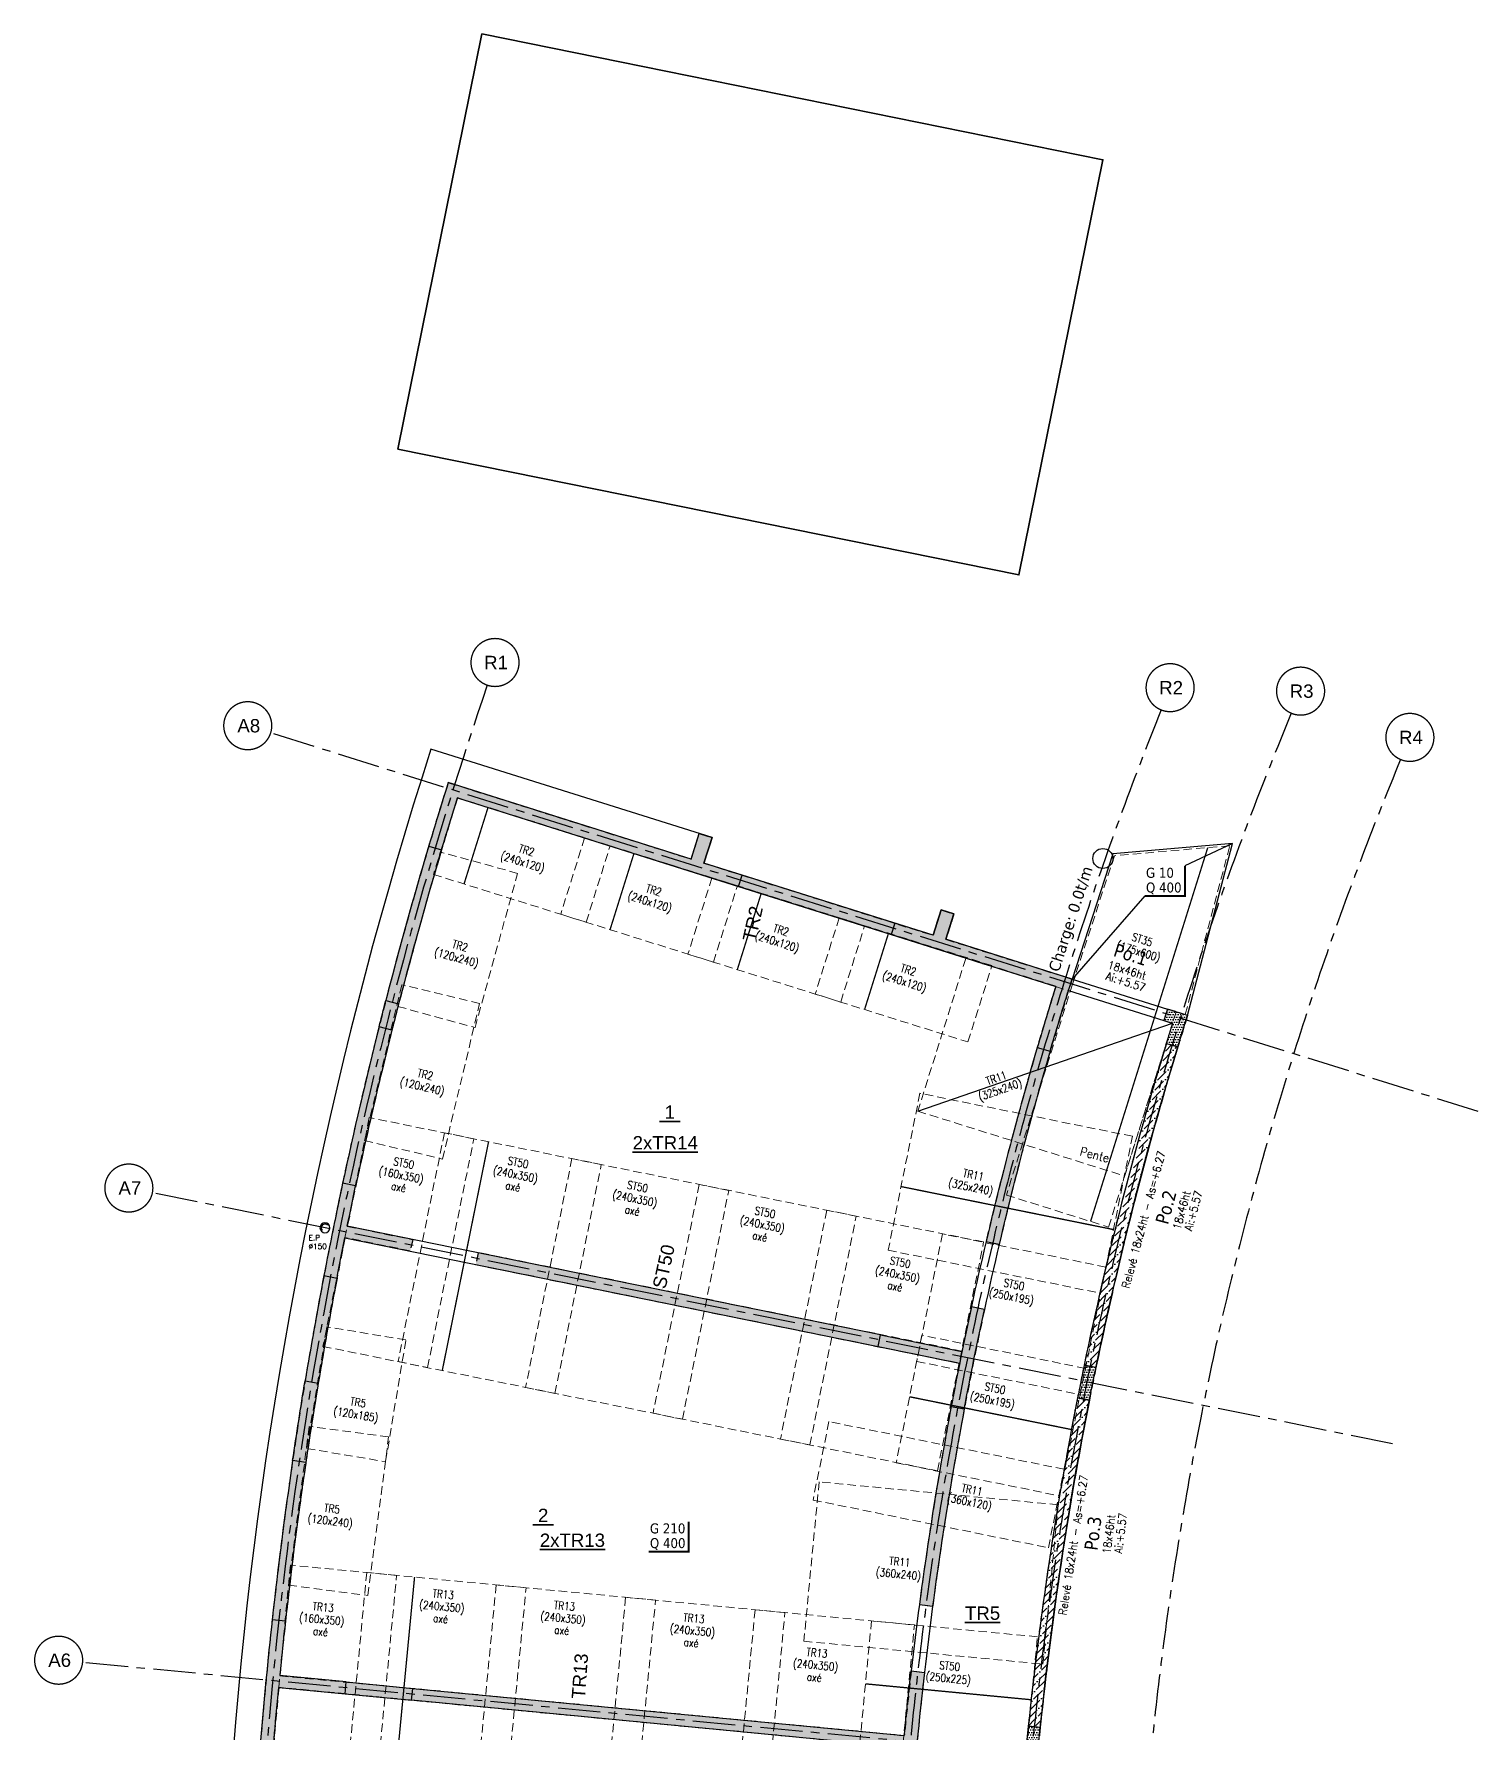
# Model space of a CAD drawing. Header units: centimetres. Extents: x -10131 to -1126, y -3702 to 2404.
# Drawn here: x -5453 to -3287, y -143 to 2404 of the extents above; entities that cross this region are included whole.
import ezdxf
from ezdxf.enums import TextEntityAlignment as Align

# ---------------------------------------------------------------- set-up
doc = ezdxf.new("R2010")
doc.units = ezdxf.units.CM
doc.header["$MEASUREMENT"] = 0
for name, pattern in [('AXESX2', [101.6, 63.5, -12.7, 12.7, -12.7]), ('CACHE2', [4.7625, 3.175, -1.5875]), ('CACHEX2', [19.05, 12.7, -6.35])]:
    doc.linetypes.add(name, pattern=pattern)
for name, color, linetype in [('0101_AXES', 4, 'AXESX2'), ('0101_HOZ_BET_VU', 60, 'Continuous'), ('0101_HOZ_CHARG', 32, 'Continuous'), ('0101_HOZ_NIV_TXT', 20, 'Continuous'), ('0101_HOZ_POUTRES', 102, 'Continuous'), ('0101_HOZ_POUTRES_BN_CORBEAUX_TXT', 143, 'Continuous'), ('0101_RSV', 51, 'Continuous'), ('0101_SURCH_NIV_SUP', 9, 'CACHEX2'), ('0101_VER_VOILES_POTEAUX', 6, 'Continuous'), ('STR_TS_TXT', 7, 'Continuous')]:
    doc.layers.add(name, color=color, linetype=linetype)
doc.layers.add('STR_poleta', color=211, linetype='Continuous', lineweight=35)
doc.layers.add('zoneST', color=61, linetype='CACHE2', lineweight=20)
doc.styles.add('ARIAL', font='ARIAL.TTF')
doc.styles.add('EPAIS', font='TAHOMA.TTF')
doc.styles.add('FIN', font='romans.shx')
doc.styles.add('schéma', font='simplex.shx')
doc.styles.add('STR-FIN', font='ROMANS')
doc.styles.add('TEXTE TS', font='romans.shx', dxfattribs={"width": 0.7, "oblique": 15})

# ---------------------------------------------------------------- blocks, each defined once
blk = doc.blocks.new('mrega')
at = {"style": 'TEXTE TS', "width": 0.8}
for tag, p in [('ST10', (14.5, 0)), ('DIM', (14.5, -16)), ('NOTE', (14.5, -32))]:
    blk.add_attdef(tag, text='', height=10, dxfattribs=at).set_placement(p, align=Align.CENTER)

msp = doc.modelspace()

# ---------------------------------------------------------------- hatches: boundary and pattern name
at = {"layer": '0101_SURCH_NIV_SUP'}
h = msp.add_hatch(dxfattribs=at)
h.set_pattern_fill('DOTS', color=256, scale=60, style=0)
h.paths.add_polyline_path([(-4831.34, 1281.74, 0.1051465), (-5092.08, -1436.06), (-4117.45, -1327.28, -0.0050694), (-4129.22, -1214.69), (-4149.14, -1216.57, 0.0042639), (-4139.35, -1311.62), (-5074.22, -1415.95, -0.0253367), (-5114.28, -754.44), (-5014.24, -753.73), (-5014.37, -735.73), (-5114.43, -736.44, -0.0253025), (-5085.62, -75.24), (-4149.23, -164.94, 0.0043948), (-4157.6, -263.07), (-4137.66, -264.6, -0.0095477), (-4117.35, -52.38), (-4137.22, -50.09, 0.0043495), (-4147.52, -147.02), (-5083.91, -57.32, -0.0253708), (-4986.31, 599.08), (-4888.29, 579.1), (-4884.69, 596.74), (-4982.74, 616.72, -0.0253367), (-4817.65, 1258.56), (-3920.43, 975.93, 0.0176982), (-4024.88, 593.42), (-4005.41, 588.84, -0.0185648), (-3895.95, 987.09), (-4085.14, 1046.68), (-4073.13, 1084.84), (-4092.2, 1090.85), (-4104.22, 1052.69), (-4447.88, 1160.95), (-4435.87, 1199.1), (-4454.94, 1205.11), (-4466.96, 1166.96)])
h = msp.add_hatch(dxfattribs=at)
h.set_pattern_fill('DOTS', color=256, scale=60, style=0)
h.paths.add_polyline_path([(-3722.73, 932.52), (-3752.88, 942.02), (-3758.29, 924.85), (-3745.28, 920.75, 0.0014557), (-3754.57, 890.6), (-3737.35, 885.35, -0.0022861)])
h = msp.add_hatch(dxfattribs=at)
h.set_pattern_fill('ANSI36', color=256, scale=60, style=0)
h.paths.add_polyline_path([(-3737.35, 885.35), (-3754.57, 890.6, 0.0229758), (-3877.76, 408.31), (-3860.13, 404.67, -0.0229758)])
h = msp.add_hatch(dxfattribs=at)
h.set_pattern_fill('DOTS', color=256, scale=60, style=0)
h.paths.add_polyline_path([(-4786.71, 576.76), (-4790.3, 559.13), (-4064.58, 411.19, 0.0163638), (-4124.86, 49.55), (-4105.03, 46.91, -0.0202133), (-4027.43, 491.38), (-4046.98, 495.62, 0.0030451), (-4061.01, 428.83)])
h = msp.add_hatch(dxfattribs=at)
h.set_pattern_fill('DOTS', color=256, scale=60, style=0)
h.paths.add_polyline_path([(-3860.13, 404.67), (-3877.76, 408.31, 0.0023163), (-3887.71, 359.1), (-3870.05, 355.61, -0.0023163)])
h = msp.add_hatch(dxfattribs=at)
h.set_pattern_fill('ANSI36', color=256, scale=60, style=0)
h.paths.add_polyline_path([(-3870.05, 355.61), (-3887.71, 359.1, 0.0229758), (-3961.56, -133.16), (-3943.66, -135.01, -0.0229758)])
h = msp.add_hatch(dxfattribs=at)
h.set_pattern_fill('DOTS', color=256, scale=60, style=0)
h.paths.add_polyline_path([(-3946.79, -166.25, -0.0014532), (-3943.66, -135.01), (-3961.56, -133.16, 0.0036496), (-3969.33, -214.15), (-3951.4, -215.74, -0.0014674), (-3948.52, -184.16), (-3771.33, -201.14, -0.0008616), (-3769.61, -183.22)])

# ---------------------------------------------------------------- linework, layer by layer
at = {"layer": '0101_AXES', "linetype": 'Continuous', "ltscale": 0.01, "const_width": 2}
for points in [[(-4797.22, 1461.65, 1), (-4725.22, 1461.65, 1)], [(-3784.93, 1423.9, 1), (-3712.93, 1423.9, 1)], [(-3589.28, 1418.72, 1), (-3517.28, 1418.72, 1)], [(-5168, 1366.88, 1), (-5096, 1366.88, 1)], [(-3425.37, 1349.34, 1), (-3353.37, 1349.34, 1)], [(-5346.3, 673.73, 1), (-5274.3, 673.73, 1)], [(-5451.57, -34.2, 1), (-5379.57, -34.2, 1)]]:
    msp.add_lwpolyline(points, format="xyb", close=True, dxfattribs=at)
at = {"layer": '0101_AXES'}
for points in [[(-4772.94, 1427.61, 0.1109008), (-5083, -1427.38)], [(-3762.43, 1390.52, 0.1241161), (-4128.42, -1319.32)], [(-3567.21, 1385.53, 0.1273078), (-3946.94, -1298.78)], [(-3403.29, 1316.14, 0.1272503), (-3770.08, -1278.76)]]:
    msp.add_lwpolyline(points, format="xyb", dxfattribs=at)
for points in [[(-3287.21, 788.45), (-5097.65, 1356.1)], [(-3415.38, 290.2), (-5275.01, 666.58)], [(-3491.05, -218.67), (-5379.74, -37.64)]]:
    msp.add_lwpolyline(points, dxfattribs=at)
at = {"layer": '0101_HOZ_BET_VU', "flags": 128}
msp.add_lwpolyline([(-3968, -478.98), (-3790.12, -485.9, -0.0144207), (-3769.62, -183.21), (-3946.79, -166.25, -0.0521144), (-3722.73, 932.52), (-3655.4, 1190.32), (-3834.73, 1174.83), (-3895.95, 987.09), (-4085.14, 1046.68), (-4073.13, 1084.84), (-4092.2, 1090.85), (-4104.22, 1052.69), (-4447.88, 1160.95), (-4435.86, 1199.1), (-4857.35, 1331.84, 0.1066723), (-5131.81, -1440.49), (-3936.94, -1307.14, -0.0385936)], format="xyb", close=True, dxfattribs=at)
at = {"layer": '0101_HOZ_CHARG'}
for points in [[(-3655.4, 1190.32), (-3726.82, 1156.69)], [(-3786.82, 1111.69), (-3895.95, 987.09)]]:
    msp.add_lwpolyline(points, dxfattribs=at)
for points in [[(-3786.82, 1111.69, 0, 0, 0), (-3786.82, 1156.69, 0, 0, 0), (-3726.82, 1156.69, 3, 3, 0), (-3726.82, 1111.69, 3, 3, 0)], [(-4530.67, 128.75, 0, 0, 0), (-4530.67, 173.75, 0, 0, 0), (-4470.67, 173.75, 3, 3, 0), (-4470.67, 128.75, 3, 3, 0)]]:
    msp.add_lwpolyline(points, format="xyseb", close=True, dxfattribs=at)
at = {"layer": '0101_HOZ_NIV_TXT', "linetype": 'Continuous'}
msp.add_lwpolyline([(-3889.2, 718.13, 0, 0, 0), (-3829.45, 702.59, 5, 0, 0), (-3814.94, 698.82, 0, 0, 0)], format="xyseb", dxfattribs=at)
at = {"layer": '0101_HOZ_POUTRES', "flags": 128}
for points in [[(-4860.55, 1186.49, 0.0091634), (-4925.1, 954.76)], [(-4841.39, 1180.77, 0.0091634), (-4905.74, 949.75)], [(-4935.2, 915.25, 0.0091634), (-4989.76, 680.96)], [(-4915.81, 910.35, 0.0091634), (-4970.2, 676.79)], [(-3948.1, 884.37, 0.0178861), (-4046.89, 496.02)], [(-3928.9, 878.75, 0.0178861), (-4027.34, 491.79)], [(-5017.81, 542.34, 0.0061086), (-5046, 384.47)], [(-4998.17, 538.59, 0.0061086), (-5026.27, 381.2)], [(-4077.22, 346.15, 0.0178861), (-4137.22, -50.05)], [(-4057.57, 342.45, 0.0178861), (-4117.35, -52.33)], [(-5064.7, 265.02, 0.0091634), (-5095.35, 26.43)], [(-5044.91, 262.11, 0.0091634), (-5075.47, 24.25)]]:
    msp.add_lwpolyline(points, format="xyb", dxfattribs=at)
for points in [[(-4395.95, 1125.72), (-4167.04, 1053.61)], [(-4161.63, 1070.78), (-4390.54, 1142.89)], [(-3901.36, 969.92), (-3758.29, 924.85)], [(-3895.95, 987.09), (-3752.88, 942.02)], [(-4186.85, 436.12), (-4064.58, 411.19)], [(-4183.26, 453.75), (-4061.01, 428.83)], [(-4984.33, -66.86), (-4884.65, -76.41)], [(-4986.05, -84.77), (-4886.37, -94.32)]]:
    msp.add_lwpolyline(points, dxfattribs=at)
at = {"layer": '0101_HOZ_POUTRES', "linetype": 'Continuous', "flags": 128}
for points in [[(-3754.57, 890.6, 0.0229758), (-3877.76, 408.31)], [(-3737.35, 885.35, 0.0229758), (-3860.13, 404.67)], [(-3887.71, 359.1, 0.0229758), (-3961.56, -133.16)], [(-3870.05, 355.61, 0.0229758), (-3943.66, -135.01)]]:
    msp.add_lwpolyline(points, format="xyb", dxfattribs=at)
at = {"layer": '0101_HOZ_POUTRES'}
for points in [[(-4024.88, 593.42), (-4005.41, 588.84)], [(-4124.86, 49.55), (-4105.03, 46.91)]]:
    msp.add_lwpolyline(points, dxfattribs=at)
at = {"layer": '0101_RSV', "flags": 128}
msp.add_lwpolyline([(-5023.69, 614.2, 1), (-5008.69, 614.2, 1)], format="xyb", close=True, dxfattribs=at)
msp.add_lwpolyline([(-5012.3, 618.09, 0.6681786), (-5021.69, 614.2, 0.1989124), (-5020.08, 610.31, 0.1989124)], format="xyb", dxfattribs=at)
at = {"layer": '0101_SURCH_NIV_SUP'}
for points in [[(-5092.08, -1436.06, -0.1051465), (-4831.34, 1281.74), (-4466.96, 1166.96)], [(-4466.96, 1166.96), (-4454.94, 1205.11), (-4435.87, 1199.1), (-4447.88, 1160.95), (-4104.22, 1052.69), (-4092.2, 1090.85), (-4073.13, 1084.84), (-4085.14, 1046.68), (-3895.95, 987.09, 0.0185648), (-4005.41, 588.84), (-4024.88, 593.42, -0.0176982), (-3920.43, 975.93), (-4817.65, 1258.56), (-4817.65, 1258.56, 0.0253367), (-4982.74, 616.72), (-4884.69, 596.74), (-4888.29, 579.1), (-4986.31, 599.08, 0.0253708), (-5083.91, -57.32), (-4147.52, -147.02, -0.0043495), (-4137.22, -50.09), (-4117.35, -52.38, 0.0095477), (-4137.66, -264.6)], [(-4149.23, -164.94), (-5085.62, -75.24, 0.0253025), (-5114.43, -736.44)]]:
    msp.add_lwpolyline(points, format="xyb", dxfattribs=at)
for points in [[(-3737.35, 885.35, -0.0022861), (-3722.73, 932.52), (-3752.88, 942.02), (-3758.29, 924.85), (-3745.28, 920.75, 0.0014557), (-3754.57, 890.6)], [(-3737.35, 885.35), (-3754.57, 890.6, 0.0229758), (-3877.76, 408.31), (-3860.13, 404.67, -0.0229758)], [(-4105.03, 46.91, -0.0202133), (-4027.43, 491.38), (-4046.98, 495.62, 0.0030451), (-4061.01, 428.83), (-4786.71, 576.76), (-4790.3, 559.13), (-4064.58, 411.19, 0.0163638), (-4124.86, 49.55)], [(-3870.05, 355.61, -0.0023163), (-3860.13, 404.67), (-3877.76, 408.31, 0.0023163), (-3887.71, 359.1)], [(-3870.05, 355.61), (-3887.71, 359.1, 0.0229758), (-3961.56, -133.16), (-3943.66, -135.01, -0.0229758)], [(-3771.33, -201.14, -0.0008616), (-3769.61, -183.22), (-3946.79, -166.25), (-3946.79, -166.25, -0.0014532), (-3943.66, -135.01), (-3961.56, -133.16, 0.0036496), (-3969.33, -214.15), (-3951.4, -215.74, -0.0014674), (-3948.52, -184.16)]]:
    msp.add_lwpolyline(points, format="xyb", close=True, dxfattribs=at)
at = {"layer": '0101_VER_VOILES_POTEAUX'}
for points in [[(-4466.96, 1166.96), (-4831.34, 1281.74, 0.0037951), (-4860.55, 1186.49), (-4841.39, 1180.77, -0.0031074), (-4817.65, 1258.56), (-4395.95, 1125.72), (-4390.54, 1142.89), (-4447.88, 1160.95)], [(-4104.22, 1052.69), (-4161.63, 1070.78), (-4167.04, 1053.61), (-3920.43, 975.93, 0.004268), (-3948.1, 884.37), (-3928.9, 878.75, -0.0042652), (-3901.36, 969.92), (-3895.95, 987.09), (-4085.14, 1046.68)], [(-5075.47, 24.25), (-5095.35, 26.43, 0.0069337), (-5112.71, -154.76), (-5092.78, -156.39, -0.0031128), (-5085.62, -75.24), (-4986.05, -84.77), (-4984.33, -66.86), (-5083.91, -57.32)], [(-5075.47, 24.25, 0.0031331), (-5083.91, -57.32)], [(-3777.13, -267.34, -0.0040427), (-3769.61, -183.22), (-3946.79, -166.25), (-3946.79, -166.25, -0.0014532), (-3943.66, -135.01), (-3961.56, -133.16, 0.0036496), (-3969.33, -214.15), (-3951.4, -215.74, -0.0014674), (-3948.52, -184.16), (-3789.25, -199.42, 0.0031826), (-3795.07, -265.89)]]:
    msp.add_lwpolyline(points, format="xyb", dxfattribs=at)
for points in [[(-4466.96, 1166.96), (-4454.94, 1205.11), (-4435.87, 1199.1), (-4447.88, 1160.95)], [(-4104.22, 1052.69), (-4092.2, 1090.85), (-4073.13, 1084.84), (-4085.14, 1046.68)]]:
    msp.add_lwpolyline(points, dxfattribs=at)
for points in [[(-4925.1, 954.76), (-4905.74, 949.75, 0.0015534), (-4915.81, 910.35), (-4935.2, 915.25, -0.0015534)], [(-3737.35, 885.35, -0.0022861), (-3722.73, 932.52), (-3752.88, 942.02), (-3758.29, 924.85), (-3745.28, 920.75, 0.0014557), (-3754.57, 890.6)], [(-4186.85, 436.12), (-4183.26, 453.75), (-4982.74, 616.72, -0.0023443), (-4970.2, 676.79), (-4989.76, 680.96, 0.0053874), (-5017.81, 542.34), (-4998.17, 538.59, -0.0023553), (-4986.31, 599.08)], [(-4027.43, 491.38), (-4046.98, 495.62, 0.006805), (-4077.22, 346.15), (-4057.57, 342.45, -0.006805)], [(-3870.05, 355.61, -0.0023163), (-3860.13, 404.67), (-3877.76, 408.31, 0.0023163), (-3887.71, 359.1)], [(-5046, 384.47), (-5026.27, 381.2, 0.0046053), (-5044.91, 262.11), (-5064.7, 265.02, -0.0046053)], [(-4137.66, -264.6), (-4157.6, -263.07, -0.0043948), (-4149.23, -164.94), (-4886.37, -94.32), (-4884.65, -76.41), (-4147.52, -147.02, -0.0043495), (-4137.22, -50.09), (-4117.35, -52.38, 0.0095477)]]:
    msp.add_lwpolyline(points, format="xyb", close=True, dxfattribs=at)
msp.add_circle((-3849.76, 1167.81), 15, dxfattribs=at)
at = {"layer": 'STR_poleta', "ltscale": 4.5}
msp.add_lwpolyline([(-4906.94, 1781.57), (-3975.57, 1593.07), (-3849.6, 2215.47), (-4780.96, 2403.97)], close=True, dxfattribs=at)
at = {"layer": 'STR_TS_TXT'}
msp.add_lwpolyline([(-4127.19, 788.98), (-3745.28, 920.75)], dxfattribs=at)
at = {"layer": 'zoneST', "ltscale": 4}
for points in [[(-4853.55, 1144.05), (-4624.55, 1072.25), (-4588.64, 1186.75), (-4817.65, 1258.56)], [(-4662.71, 1084.21), (-4433.71, 1012.41), (-4397.8, 1126.91), (-4626.81, 1198.72)], [(-4906.89, 946.09), (-4791.21, 914.18), (-4727.4, 1145.54), (-4843.08, 1177.45)], [(-3739.9, 937.93), (-3726.34, 933.66), (-3659.39, 1186.96), (-3832.5, 1172.01), (-3895.38, 979.14), (-3994.44, 663.21), (-3841.11, 615.14)], [(-4471.87, 1024.38), (-4242.87, 952.57), (-4206.97, 1067.08), (-4435.97, 1138.88)], [(-4281.04, 964.54), (-4052.03, 892.74), (-4016.13, 1007.24), (-4245.13, 1079.04)], [(-4127.19, 788.98), (-3817.08, 691.75), (-3745.28, 920.75), (-4055.39, 1017.99)], [(-4956.78, 745.01), (-4840.06, 717.14), (-4784.31, 950.58), (-4901.03, 978.45)], [(-4171.68, 580.52), (-3853.14, 516.05), (-3805.53, 751.28), (-4124.07, 815.75)], [(-5019.27, 436.27), (-4862.45, 404.53), (-4793.01, 747.58), (-4949.83, 779.32)], [(-4906.55, 413.46), (-4671.32, 365.85), (-4601.89, 708.89), (-4837.12, 756.5)], [(-4715.43, 374.78), (-4480.2, 327.17), (-4410.76, 670.21), (-4646, 717.82)], [(-4524.3, 336.09), (-4289.07, 288.48), (-4219.64, 631.53), (-4454.87, 679.14)], [(-4333.18, 297.41), (-4097.95, 249.8), (-4028.52, 592.84), (-4263.75, 640.45)], [(-4128.92, 413.72), (-3883.89, 364.13), (-3845.2, 555.25), (-4090.23, 604.85)], [(-5043.7, 283.19), (-4925.33, 263.48), (-4894.94, 445.97), (-5013.31, 465.68)], [(-4159.67, 261.8), (-3914.63, 212.21), (-3875.95, 403.33), (-4120.98, 452.93)], [(-5070.9, 78.42), (-4951.92, 62.83), (-4920.74, 300.8), (-5039.73, 316.39)], [(-4284.36, 205.91), (-3931.51, 134.49), (-3907.71, 252.11), (-4260.56, 323.52)], [(-4298.1, -5.7), (-3939.74, -40.05), (-3916.84, 198.86), (-4275.2, 233.21)], [(-5101.44, -240.12), (-4942.17, -255.38), (-4908.77, 93.02), (-5068.04, 108.29)], [(-4986.96, -251.09), (-4748.06, -273.99), (-4714.66, 74.41), (-4953.57, 97.31)], [(-4792.85, -269.7), (-4553.94, -292.59), (-4520.55, 55.81), (-4759.45, 78.71)], [(-4598.74, -288.3), (-4359.83, -311.2), (-4326.44, 37.2), (-4565.34, 60.1)], [(-4404.63, -306.91), (-4165.72, -329.81), (-4132.33, 18.6), (-4371.23, 41.5)], [(-4218.15, -199.22), (-3969.29, -223.07), (-3947.82, 0.9), (-4196.68, 24.76)]]:
    msp.add_lwpolyline(points, close=True, dxfattribs=at)
at = {"layer": 'zoneST', "linetype": 'Continuous', "const_width": 2}
for points in [[(-4807.68, 1129.67), (-4771.78, 1244.17)], [(-4588.76, 1061.03), (-4552.86, 1175.53)], [(-3868.21, 623.63), (-3692.48, 1184.1)], [(-4397.92, 1001.19), (-4362.02, 1115.69)], [(-4207.09, 941.35), (-4171.18, 1055.86)], [(-4840.35, 400.06), (-4770.92, 743.11)], [(-4152.37, 675.93), (-3833.83, 611.46)], [(-4139.63, 360.77), (-3894.6, 311.18)], [(-4915.28, -257.96), (-4881.89, 90.44)], [(-4205.73, -69.64), (-3956.87, -93.5)]]:
    msp.add_lwpolyline(points, dxfattribs=at)

# ---------------------------------------------------------------- block references
at = {"layer": 'STR_TS_TXT'}
ref = msp.add_blockref('mrega', (-4733.1, 1174.7), dxfattribs=dict(at, xscale=1.199999999999084, yscale=1.200000000000728, zscale=1.2, rotation=342.5912957894359))
ref.add_attrib('ST10', 'TR2', dxfattribs={"layer": '0', "height": 12, "rotation": 342.5913, "style": 'TEXTE TS', "width": 0.8}).set_placement((-4715.74, 1174.34), align=Align.CENTER)
ref.add_attrib('DIM', '(240x120)', dxfattribs={"layer": '0', "height": 12, "rotation": 342.5913, "style": 'TEXTE TS', "width": 0.8}).set_placement((-4721.57, 1156.85), align=Align.CENTER)
ref = msp.add_blockref('mrega', (-4542.26, 1114.87), dxfattribs=dict(at, xscale=1.199999999999084, yscale=1.200000000000728, zscale=1.2, rotation=342.5912957894359))
ref.add_attrib('ST10', 'TR2', dxfattribs={"layer": '0', "height": 12, "rotation": 342.5913, "style": 'TEXTE TS', "width": 0.8}).set_placement((-4524.9, 1114.51), align=Align.CENTER)
ref.add_attrib('DIM', '(240x120)', dxfattribs={"layer": '0', "height": 12, "rotation": 342.5913, "style": 'TEXTE TS', "width": 0.8}).set_placement((-4530.73, 1097.02), align=Align.CENTER)
ref = msp.add_blockref('mrega', (-4832.61, 1030.9), dxfattribs=dict(at, xscale=1.199999999998655, yscale=1.199999999998909, zscale=1.2, rotation=344.5802235052711))
ref.add_attrib('ST10', 'TR2', dxfattribs={"layer": '0', "height": 12, "rotation": 344.58022, "style": 'TEXTE TS', "width": 0.8}).set_placement((-4815.24, 1031.14), align=Align.CENTER)
ref.add_attrib('DIM', '(120x240)', dxfattribs={"layer": '0', "height": 12, "rotation": 344.58022, "style": 'TEXTE TS', "width": 0.8}).set_placement((-4820.46, 1013.46), align=Align.CENTER)
ref = msp.add_blockref('mrega', (-4351.43, 1055.03), dxfattribs=dict(at, xscale=1.199999999999084, yscale=1.200000000000728, zscale=1.2, rotation=342.5912957894359))
ref.add_attrib('ST10', 'TR2', dxfattribs={"layer": '0', "height": 12, "rotation": 342.5913, "style": 'TEXTE TS', "width": 0.8}).set_placement((-4334.06, 1054.67), align=Align.CENTER)
ref.add_attrib('DIM', '(240x120)', dxfattribs={"layer": '0', "height": 12, "rotation": 342.5913, "style": 'TEXTE TS', "width": 0.8}).set_placement((-4339.89, 1037.18), align=Align.CENTER)
ref = msp.add_blockref('mrega', (-3809.81, 1040.78), dxfattribs=dict(at, xscale=1.199999999999084, yscale=1.200000000000728, zscale=1.2, rotation=342.5912957894359))
ref.add_attrib('ST10', 'ST35', dxfattribs={"layer": '0', "height": 12, "rotation": 342.5913, "style": 'TEXTE TS', "width": 0.8}).set_placement((-3792.44, 1040.42), align=Align.CENTER)
ref.add_attrib('DIM', '(175x600)', dxfattribs={"layer": '0', "height": 12, "rotation": 342.5913, "style": 'TEXTE TS', "width": 0.8}).set_placement((-3798.28, 1022.93), align=Align.CENTER)
ref = msp.add_blockref('mrega', (-4160.59, 995.19), dxfattribs=dict(at, xscale=1.199999999999084, yscale=1.200000000000728, zscale=1.2, rotation=342.5912957894359))
ref.add_attrib('ST10', 'TR2', dxfattribs={"layer": '0', "height": 12, "rotation": 342.5913, "style": 'TEXTE TS', "width": 0.8}).set_placement((-4143.22, 994.83), align=Align.CENTER)
ref.add_attrib('DIM', '(240x120)', dxfattribs={"layer": '0', "height": 12, "rotation": 342.5913, "style": 'TEXTE TS', "width": 0.8}).set_placement((-4149.05, 977.34), align=Align.CENTER)
ref = msp.add_blockref('mrega', (-4884.48, 837.26), dxfattribs=dict(at, xscale=1.199999999998619, yscale=1.199999999998909, zscale=1.2, rotation=346.5691512209962))
ref.add_attrib('ST10', 'TR2', dxfattribs={"layer": '0', "height": 12, "rotation": 346.56915, "style": 'TEXTE TS', "width": 0.8}).set_placement((-4867.13, 838.1), align=Align.CENTER)
ref.add_attrib('DIM', '(120x240)', dxfattribs={"layer": '0', "height": 12, "rotation": 346.56915, "style": 'TEXTE TS', "width": 0.8}).set_placement((-4871.74, 820.25), align=Align.CENTER)
ref = msp.add_blockref('mrega', (-4021.76, 822.9), dxfattribs=dict(at, xscale=1.199999999999249, yscale=1.200000000000728, zscale=1.2, rotation=19.03573754599718))
ref.add_attrib('ST10', 'TR11', dxfattribs={"layer": '0', "height": 12, "rotation": 19.03574, "style": 'TEXTE TS', "width": 0.8}).set_placement((-4007.58, 832.93), align=Align.CENTER)
ref.add_attrib('DIM', '(325x240)', dxfattribs={"layer": '0', "height": 12, "rotation": 19.03574, "style": 'TEXTE TS', "width": 0.8}).set_placement((-4001.88, 815.4), align=Align.CENTER)
ref = msp.add_blockref('mrega', (-4916.41, 703.86), dxfattribs=dict(at, xscale=1.199999999999301, yscale=1.200000000000728, zscale=1.2, rotation=348.5580789368304))
ref.add_attrib('NOTE', 'axé', dxfattribs={"layer": '0', "height": 12, "rotation": 348.55808, "style": 'TEXTE TS', "width": 0.8}).set_placement((-4906.91, 669.27), align=Align.CENTER)
ref.add_attrib('ST10', 'ST50', dxfattribs={"layer": '0', "height": 12, "rotation": 348.55808, "style": 'TEXTE TS', "width": 0.8}).set_placement((-4899.1, 705.31), align=Align.CENTER)
ref.add_attrib('DIM', '(160x350)', dxfattribs={"layer": '0', "height": 12, "rotation": 348.55808, "style": 'TEXTE TS', "width": 0.8}).set_placement((-4903.09, 687.31), align=Align.CENTER)
ref = msp.add_blockref('mrega', (-4745.04, 704.79), dxfattribs=dict(at, xscale=1.199999999999301, yscale=1.200000000000728, zscale=1.2, rotation=348.5580789368304))
ref.add_attrib('NOTE', 'axé', dxfattribs={"layer": '0', "height": 12, "rotation": 348.55808, "style": 'TEXTE TS', "width": 0.8}).set_placement((-4735.54, 670.19), align=Align.CENTER)
ref.add_attrib('ST10', 'ST50', dxfattribs={"layer": '0', "height": 12, "rotation": 348.55808, "style": 'TEXTE TS', "width": 0.8}).set_placement((-4727.73, 706.23), align=Align.CENTER)
ref.add_attrib('DIM', '(240x350)', dxfattribs={"layer": '0', "height": 12, "rotation": 348.55808, "style": 'TEXTE TS', "width": 0.8}).set_placement((-4731.72, 688.23), align=Align.CENTER)
ref = msp.add_blockref('mrega', (-4062.33, 686.01), dxfattribs=dict(at, xscale=1.19999999999841, yscale=1.200000000000728, zscale=1.2, rotation=348.5580789368217))
ref.add_attrib('ST10', 'TR11', dxfattribs={"layer": '0', "height": 12, "rotation": 348.55808, "style": 'TEXTE TS', "width": 0.8}).set_placement((-4045.02, 687.46), align=Align.CENTER)
ref.add_attrib('DIM', '(325x240)', dxfattribs={"layer": '0', "height": 12, "rotation": 348.55808, "style": 'TEXTE TS', "width": 0.8}).set_placement((-4049.01, 669.46), align=Align.CENTER)
ref = msp.add_blockref('mrega', (-4565.96, 668.54), dxfattribs=dict(at, xscale=1.199999999999301, yscale=1.200000000000728, zscale=1.2, rotation=348.5580789368304))
ref.add_attrib('NOTE', 'axé', dxfattribs={"layer": '0', "height": 12, "rotation": 348.55808, "style": 'TEXTE TS', "width": 0.8}).set_placement((-4556.45, 633.95), align=Align.CENTER)
ref.add_attrib('ST10', 'ST50', dxfattribs={"layer": '0', "height": 12, "rotation": 348.55808, "style": 'TEXTE TS', "width": 0.8}).set_placement((-4548.65, 669.99), align=Align.CENTER)
ref.add_attrib('DIM', '(240x350)', dxfattribs={"layer": '0', "height": 12, "rotation": 348.55808, "style": 'TEXTE TS', "width": 0.8}).set_placement((-4552.64, 651.99), align=Align.CENTER)
ref = msp.add_blockref('mrega', (-4374.84, 629.86), dxfattribs=dict(at, xscale=1.199999999999301, yscale=1.200000000000728, zscale=1.2, rotation=348.5580789368304))
ref.add_attrib('NOTE', 'axé', dxfattribs={"layer": '0', "height": 12, "rotation": 348.55808, "style": 'TEXTE TS', "width": 0.8}).set_placement((-4365.33, 595.27), align=Align.CENTER)
ref.add_attrib('ST10', 'ST50', dxfattribs={"layer": '0', "height": 12, "rotation": 348.55808, "style": 'TEXTE TS', "width": 0.8}).set_placement((-4357.53, 631.3), align=Align.CENTER)
ref.add_attrib('DIM', '(240x350)', dxfattribs={"layer": '0', "height": 12, "rotation": 348.55808, "style": 'TEXTE TS', "width": 0.8}).set_placement((-4361.51, 613.3), align=Align.CENTER)
ref = msp.add_blockref('mrega', (-4172.08, 554.98), dxfattribs=dict(at, xscale=1.199999999999301, yscale=1.200000000000728, zscale=1.2, rotation=348.5580789368304))
ref.add_attrib('NOTE', 'axé', dxfattribs={"layer": '0', "height": 12, "rotation": 348.55808, "style": 'TEXTE TS', "width": 0.8}).set_placement((-4162.57, 520.39), align=Align.CENTER)
ref.add_attrib('ST10', 'ST50', dxfattribs={"layer": '0', "height": 12, "rotation": 348.55808, "style": 'TEXTE TS', "width": 0.8}).set_placement((-4154.76, 556.43), align=Align.CENTER)
ref.add_attrib('DIM', '(240x350)', dxfattribs={"layer": '0', "height": 12, "rotation": 348.55808, "style": 'TEXTE TS', "width": 0.8}).set_placement((-4158.75, 538.43), align=Align.CENTER)
ref = msp.add_blockref('mrega', (-4001.33, 521.75), dxfattribs=dict(at, xscale=1.199999999999301, yscale=1.200000000000728, zscale=1.2, rotation=348.5580789368304))
ref.add_attrib('ST10', 'ST50', dxfattribs={"layer": '0', "height": 12, "rotation": 348.55808, "style": 'TEXTE TS', "width": 0.8}).set_placement((-3984.02, 523.2), align=Align.CENTER)
ref.add_attrib('DIM', '(250x195)', dxfattribs={"layer": '0', "height": 12, "rotation": 348.55808, "style": 'TEXTE TS', "width": 0.8}).set_placement((-3988, 505.2), align=Align.CENTER)
ref = msp.add_blockref('mrega', (-4984.64, 344.43), dxfattribs=dict(at, xscale=1.199999999998697, yscale=1.200000000000728, zscale=1.2, rotation=350.5470066525868))
ref.add_attrib('ST10', 'TR5', dxfattribs={"layer": '0', "height": 12, "rotation": 350.54701, "style": 'TEXTE TS', "width": 0.8}).set_placement((-4967.39, 346.48), align=Align.CENTER)
ref.add_attrib('DIM', '(120x185)', dxfattribs={"layer": '0', "height": 12, "rotation": 350.54701, "style": 'TEXTE TS', "width": 0.8}).set_placement((-4970.75, 328.35), align=Align.CENTER)
ref = msp.add_blockref('mrega', (-4029.84, 366.11), dxfattribs=dict(at, xscale=1.199999999999301, yscale=1.200000000000728, zscale=1.2, rotation=348.5580789368304))
ref.add_attrib('ST10', 'ST50', dxfattribs={"layer": '0', "height": 12, "rotation": 348.55808, "style": 'TEXTE TS', "width": 0.8}).set_placement((-4012.53, 367.56), align=Align.CENTER)
ref.add_attrib('DIM', '(250x195)', dxfattribs={"layer": '0', "height": 12, "rotation": 348.55808, "style": 'TEXTE TS', "width": 0.8}).set_placement((-4016.52, 349.56), align=Align.CENTER)
ref = msp.add_blockref('mrega', (-4064.31, 213.89), dxfattribs=dict(at, xscale=1.19999999999841, yscale=1.200000000000728, zscale=1.2, rotation=348.5580789368217))
ref.add_attrib('ST10', 'TR11', dxfattribs={"layer": '0', "height": 12, "rotation": 348.55808, "style": 'TEXTE TS', "width": 0.8}).set_placement((-4047, 215.33), align=Align.CENTER)
ref.add_attrib('DIM', '(360x120)', dxfattribs={"layer": '0', "height": 12, "rotation": 348.55808, "style": 'TEXTE TS', "width": 0.8}).set_placement((-4050.99, 197.33), align=Align.CENTER)
ref = msp.add_blockref('mrega', (-5023.57, 184.35), dxfattribs=dict(at, xscale=1.199999999998633, yscale=1.200000000000728, zscale=1.2, rotation=352.5359343682914))
ref.add_attrib('ST10', 'TR5', dxfattribs={"layer": '0', "height": 12, "rotation": 352.53593, "style": 'TEXTE TS', "width": 0.8}).set_placement((-5006.4, 186.99), align=Align.CENTER)
ref.add_attrib('DIM', '(120x240)', dxfattribs={"layer": '0', "height": 12, "rotation": 352.53593, "style": 'TEXTE TS', "width": 0.8}).set_placement((-5009.13, 168.76), align=Align.CENTER)
ref = msp.add_blockref('mrega', (-4171.85, 104.2), dxfattribs=dict(at, xscale=1.199999999998367, yscale=1.200000000000728, zscale=1.2, rotation=354.5248620841438))
ref.add_attrib('ST10', 'TR11', dxfattribs={"layer": '0', "height": 12, "rotation": 354.52486, "style": 'TEXTE TS', "width": 0.8}).set_placement((-4154.78, 107.44), align=Align.CENTER)
ref.add_attrib('DIM', '(360x240)', dxfattribs={"layer": '0', "height": 12, "rotation": 354.52486, "style": 'TEXTE TS', "width": 0.8}).set_placement((-4156.87, 89.13), align=Align.CENTER)
ref = msp.add_blockref('mrega', (-5036.53, 36.15), dxfattribs=dict(at, xscale=1.199999999999272, yscale=1.200000000000728, zscale=1.2, rotation=354.524862084148))
ref.add_attrib('NOTE', 'axé', dxfattribs={"layer": '0', "height": 12, "rotation": 354.52486, "style": 'TEXTE TS', "width": 0.8}).set_placement((-5023.48, 2.74), align=Align.CENTER)
ref.add_attrib('ST10', 'TR13', dxfattribs={"layer": '0', "height": 12, "rotation": 354.52486, "style": 'TEXTE TS', "width": 0.8}).set_placement((-5019.46, 39.39), align=Align.CENTER)
ref.add_attrib('DIM', '(160x350)', dxfattribs={"layer": '0', "height": 12, "rotation": 354.52486, "style": 'TEXTE TS', "width": 0.8}).set_placement((-5021.55, 21.07), align=Align.CENTER)
ref = msp.add_blockref('mrega', (-4856.47, 55.43), dxfattribs=dict(at, xscale=1.199999999999272, yscale=1.200000000000728, zscale=1.2, rotation=354.524862084148))
ref.add_attrib('NOTE', 'axé', dxfattribs={"layer": '0', "height": 12, "rotation": 354.52486, "style": 'TEXTE TS', "width": 0.8}).set_placement((-4843.41, 22.02), align=Align.CENTER)
ref.add_attrib('ST10', 'TR13', dxfattribs={"layer": '0', "height": 12, "rotation": 354.52486, "style": 'TEXTE TS', "width": 0.8}).set_placement((-4839.4, 58.67), align=Align.CENTER)
ref.add_attrib('DIM', '(240x350)', dxfattribs={"layer": '0', "height": 12, "rotation": 354.52486, "style": 'TEXTE TS', "width": 0.8}).set_placement((-4841.49, 40.35), align=Align.CENTER)
ref = msp.add_blockref('mrega', (-4674.73, 38.01), dxfattribs=dict(at, xscale=1.199999999999272, yscale=1.200000000000728, zscale=1.2, rotation=354.524862084148))
ref.add_attrib('NOTE', 'axé', dxfattribs={"layer": '0', "height": 12, "rotation": 354.52486, "style": 'TEXTE TS', "width": 0.8}).set_placement((-4661.68, 4.6), align=Align.CENTER)
ref.add_attrib('ST10', 'TR13', dxfattribs={"layer": '0', "height": 12, "rotation": 354.52486, "style": 'TEXTE TS', "width": 0.8}).set_placement((-4657.67, 41.25), align=Align.CENTER)
ref.add_attrib('DIM', '(240x350)', dxfattribs={"layer": '0', "height": 12, "rotation": 354.52486, "style": 'TEXTE TS', "width": 0.8}).set_placement((-4659.76, 22.93), align=Align.CENTER)
ref = msp.add_blockref('mrega', (-4480.62, 19.41), dxfattribs=dict(at, xscale=1.199999999999272, yscale=1.200000000000728, zscale=1.2, rotation=354.524862084148))
ref.add_attrib('NOTE', 'axé', dxfattribs={"layer": '0', "height": 12, "rotation": 354.52486, "style": 'TEXTE TS', "width": 0.8}).set_placement((-4467.57, -14.01), align=Align.CENTER)
ref.add_attrib('ST10', 'TR13', dxfattribs={"layer": '0', "height": 12, "rotation": 354.52486, "style": 'TEXTE TS', "width": 0.8}).set_placement((-4463.56, 22.65), align=Align.CENTER)
ref.add_attrib('DIM', '(240x350)', dxfattribs={"layer": '0', "height": 12, "rotation": 354.52486, "style": 'TEXTE TS', "width": 0.8}).set_placement((-4465.65, 4.33), align=Align.CENTER)
ref = msp.add_blockref('mrega', (-4296.02, -32.41), dxfattribs=dict(at, xscale=1.199999999999272, yscale=1.200000000000728, zscale=1.2, rotation=354.524862084148))
ref.add_attrib('NOTE', 'axé', dxfattribs={"layer": '0', "height": 12, "rotation": 354.52486, "style": 'TEXTE TS', "width": 0.8}).set_placement((-4282.97, -65.82), align=Align.CENTER)
ref.add_attrib('ST10', 'TR13', dxfattribs={"layer": '0', "height": 12, "rotation": 354.52486, "style": 'TEXTE TS', "width": 0.8}).set_placement((-4278.95, -29.17), align=Align.CENTER)
ref.add_attrib('DIM', '(240x350)', dxfattribs={"layer": '0', "height": 12, "rotation": 354.52486, "style": 'TEXTE TS', "width": 0.8}).set_placement((-4281.04, -47.49), align=Align.CENTER)
ref = msp.add_blockref('mrega', (-4097.01, -52.11), dxfattribs=dict(at, xscale=1.199999999999272, yscale=1.200000000000728, zscale=1.2, rotation=354.524862084148))
ref.add_attrib('ST10', 'ST50', dxfattribs={"layer": '0', "height": 12, "rotation": 354.52486, "style": 'TEXTE TS', "width": 0.8}).set_placement((-4079.95, -48.87), align=Align.CENTER)
ref.add_attrib('DIM', '(250x225)', dxfattribs={"layer": '0', "height": 12, "rotation": 354.52486, "style": 'TEXTE TS', "width": 0.8}).set_placement((-4082.04, -67.19), align=Align.CENTER)

# ---------------------------------------------------------------- texts
at = {"layer": '0101_AXES', "style": 'ARIAL'}
for s, p in [('R1 ', (-4755.84, 1461.65)), ('R2 ', (-3743.55, 1423.9)), ('R3 ', (-3547.9, 1418.72)), ('A8 ', (-5126.62, 1366.88)), ('R4 ', (-3383.99, 1349.34)), ('A7 ', (-5304.92, 673.73)), ('A6 ', (-5410.19, -34.2))]:
    msp.add_text(s, height=20, dxfattribs=at).set_placement(p, align=Align.MIDDLE_CENTER)
at = {"layer": '0101_HOZ_CHARG', "style": 'EPAIS', "width": 1.1}
msp.add_text('Charge: 0.0t/m', height=16.7731, rotation=71.94101, dxfattribs=at).set_placement((-3915.78, 996.51))
at = {"layer": '0101_HOZ_CHARG', "style": 'EPAIS'}
for s, p in [('G 10', (-3785.1, 1138.86)), ('Q 400', (-3785.1, 1116.83)), ('G 210', (-4528.95, 155.92)), ('Q 400', (-4528.95, 133.89))]:
    msp.add_text(s, height=15, dxfattribs=at).set_placement(p)
at = {"layer": '0101_HOZ_NIV_TXT', "linetype": 'Continuous', "style": 'STR-FIN', "width": 0.9}
msp.add_text('Pente', height=13.125, rotation=345.41945, dxfattribs=at).set_placement((-3885.17, 722.85))
at = {"layer": '0101_HOZ_POUTRES_BN_CORBEAUX_TXT', "style": 'EPAIS'}
for s, rotation, p in [('Po.1', 342.51529, (-3807.98, 1023.75)), ('Po.2', 75.05047, (-3755.22, 645.06)), ('Po.3', 82.85302, (-3864.72, 156.05))]:
    msp.add_text(s, height=20, rotation=rotation, dxfattribs=at).set_placement(p, align=Align.MIDDLE_CENTER)
at = {"layer": '0101_HOZ_POUTRES_BN_CORBEAUX_TXT', "style": 'FIN', "width": 0.9}
for s, rotation, p in [(' Ai:+5.57', 342.51529, (-3821.71, 974.93)), ('18x46ht', 342.51529, (-3816.48, 991.18)), ('Relevé 18x24ht - As=+6.27', 75.138, (-3779.48, 623.97)), ('18x46ht', 75.05047, (-3722.31, 638.01)), (' Ai:+5.57', 75.05047, (-3705.84, 633.51)), ('Relevé 18x24ht - As=+6.27', 81.20793, (-3884.72, 136.9)), ('18x46ht', 82.85302, (-3831.16, 153.53)), (' Ai:+5.57', 82.85302, (-3814.24, 151.31))]:
    msp.add_text(s, height=12, rotation=rotation, dxfattribs=at).set_placement(p, align=Align.BOTTOM_CENTER)
at = {"layer": '0101_RSV', "style": 'schéma'}
msp.add_text('Ø150', height=8, dxfattribs=at).set_placement((-5040.86, 582.3))
at = {"layer": '0101_RSV', "insert": (-5040.91, 595.24), "char_height": 8, "attachment_point": 7, "style": 'schéma'}
msp.add_mtext('{E.P}', dxfattribs=at)
at = {"layer": 'STR_poleta', "ltscale": 4.5, "style": 'ARIAL'}
for s, rotation, p in [('TR2', 77.58718, (-4374.77, 1070.15)), ('ST50', 77.58718, (-4508.28, 555.94)), ('TR13', 85.72226, (-4634, -58.06))]:
    msp.add_text(s, height=20, rotation=rotation, dxfattribs=at).set_placement(p, align=Align.MIDDLE_CENTER)
for s, p in [('%%U 1 ', (-4499.09, 787.53)), ('%%U2xTR14', (-4505.97, 741.58)), ('%%U 2 ', (-4689.03, 182.95)), ('%%U2xTR13', (-4645.17, 145.66)), ('%%UTR5', (-4030.15, 36.33))]:
    msp.add_text(s, height=20, dxfattribs=at).set_placement(p, align=Align.MIDDLE_CENTER)

doc.saveas('drawing.dxf')
